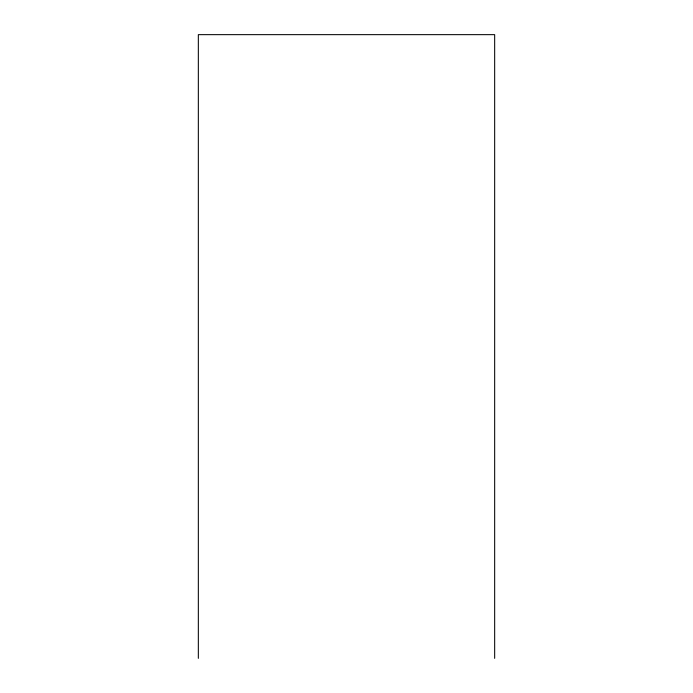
<?xml version="1.0" encoding="UTF-8"?>
<svg xmlns="http://www.w3.org/2000/svg" width="693" height="693" viewBox="0 0 693 693"><rect width="100%" height="100%" fill="white"/><g stroke="black" fill="none" stroke-linecap="round" stroke-linejoin="round"><path stroke-width="1.04" d="M494.663 658.35L494.663 34.65L198.337 34.65L198.337 658.35"/></g></svg>
